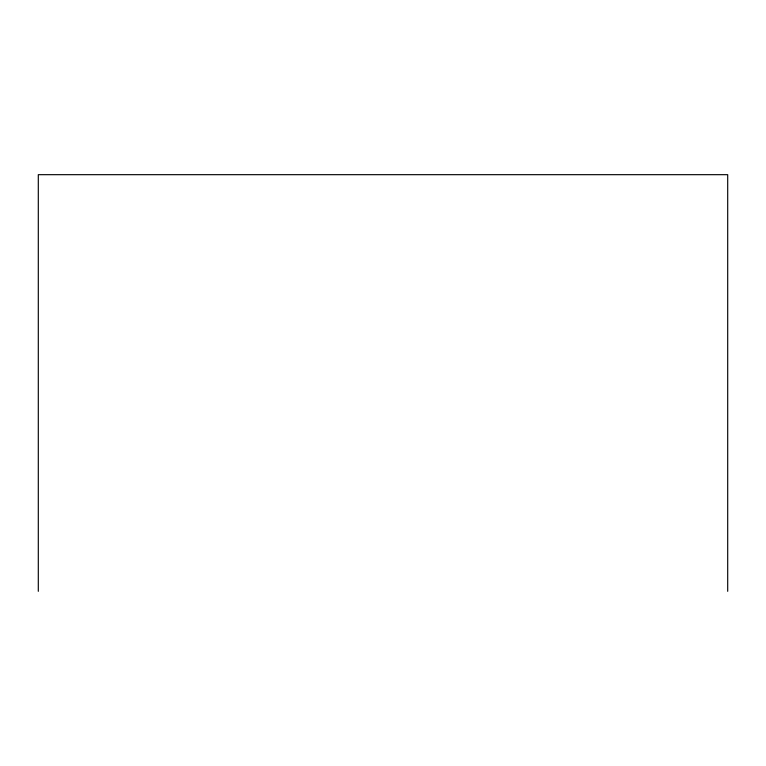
<?xml version="1.0" encoding="UTF-8"?>
<svg xmlns="http://www.w3.org/2000/svg" width="766" height="766" viewBox="0 0 766 766"><rect width="100%" height="100%" fill="white"/><g stroke="black" fill="none" stroke-linecap="round" stroke-linejoin="round"><path stroke-width="1.15" d="M727.7 591.323L727.7 174.677L38.3 174.677L38.3 591.323"/></g></svg>
